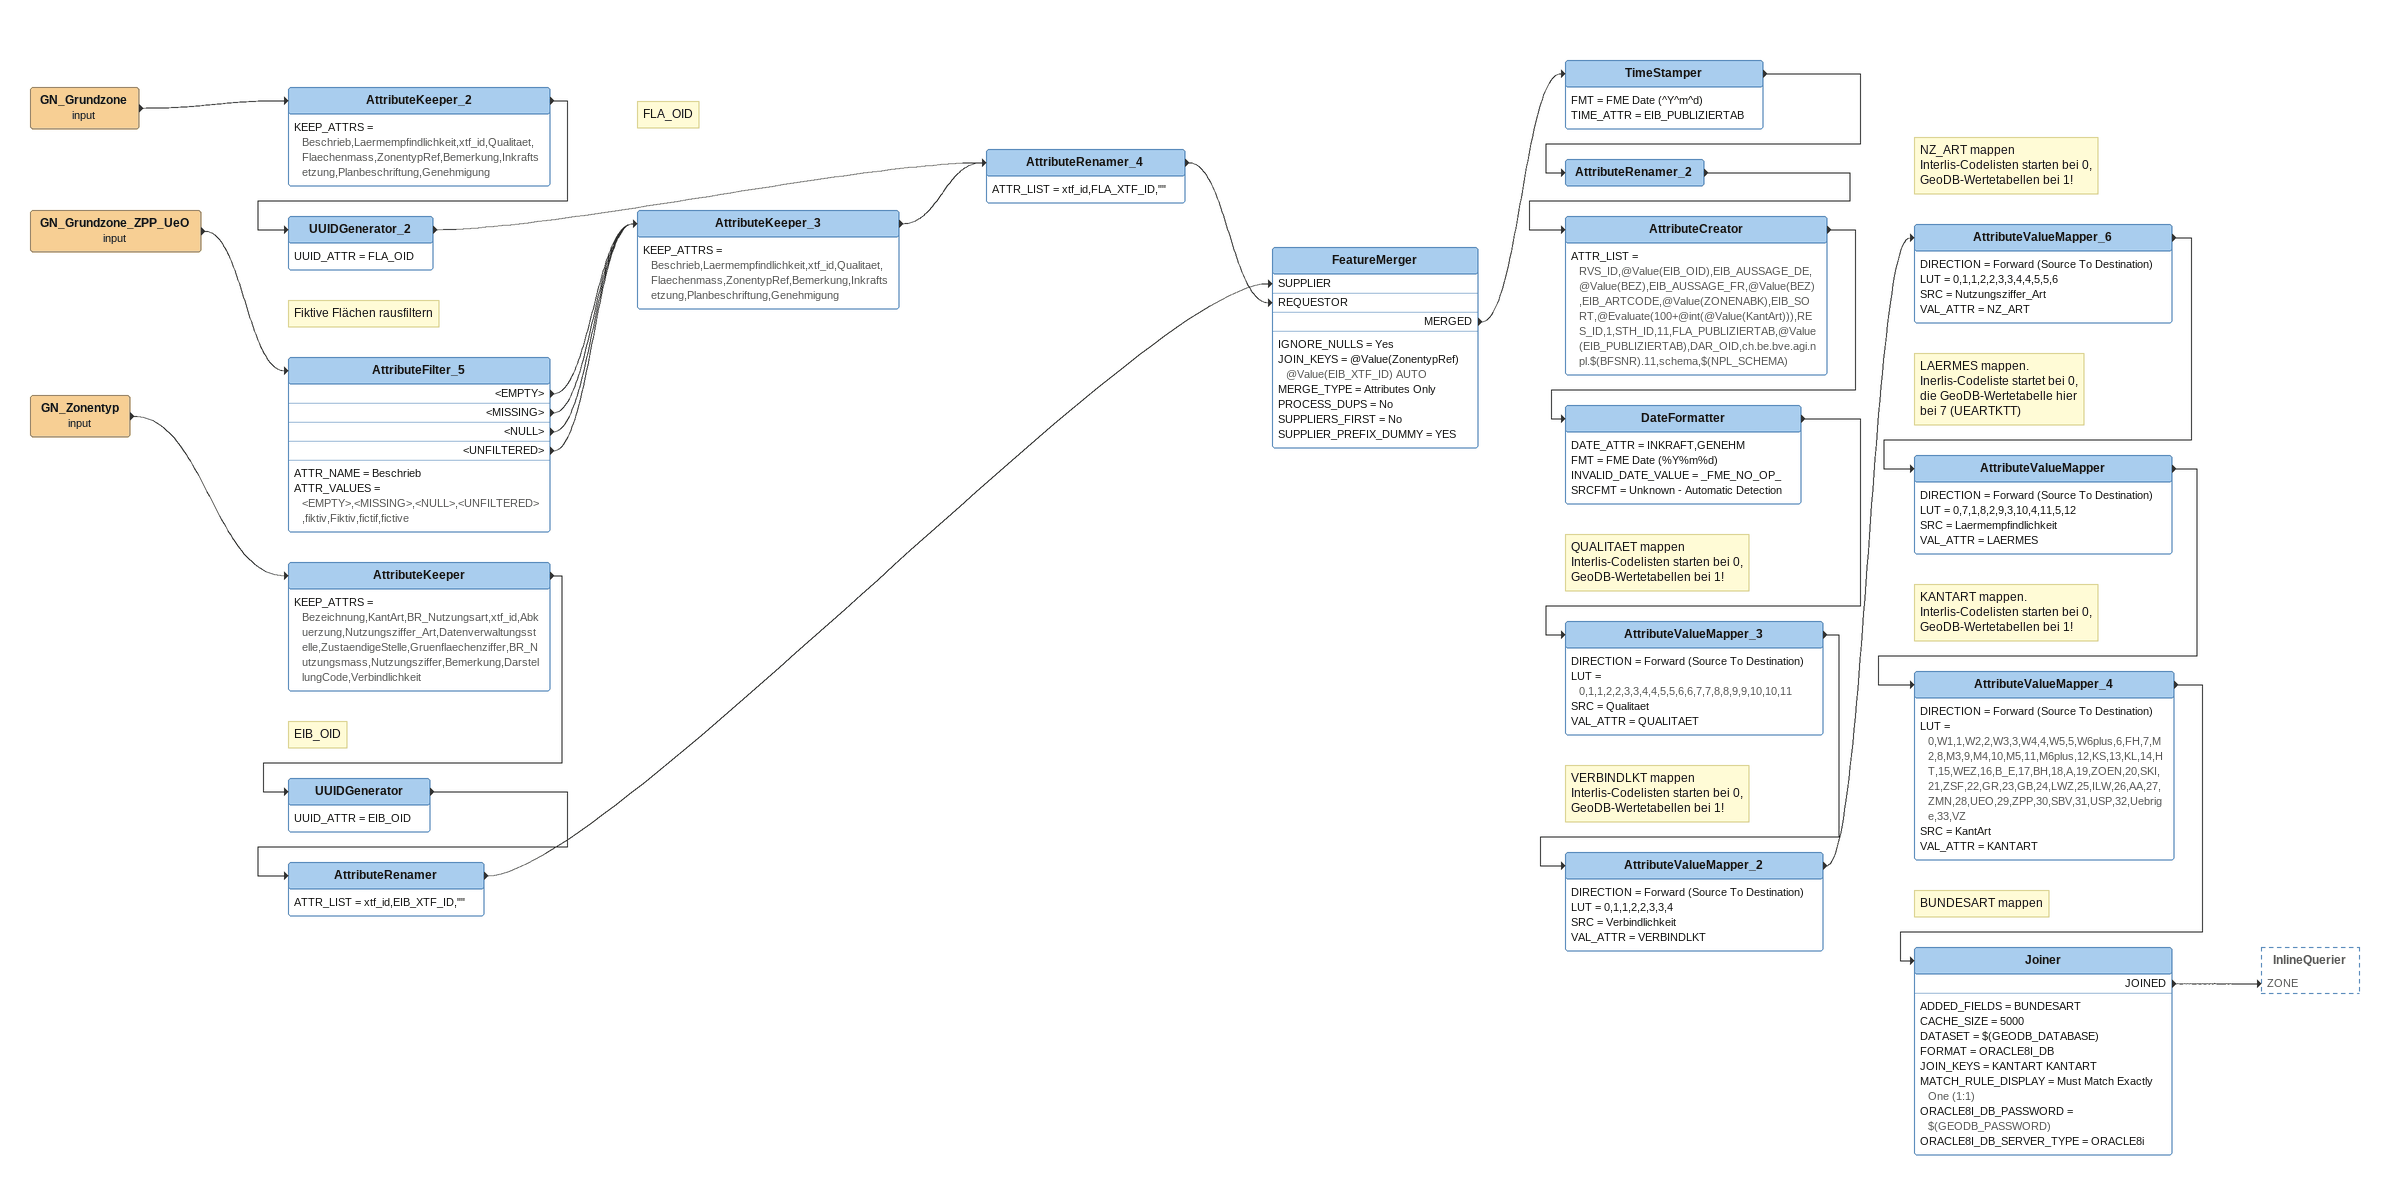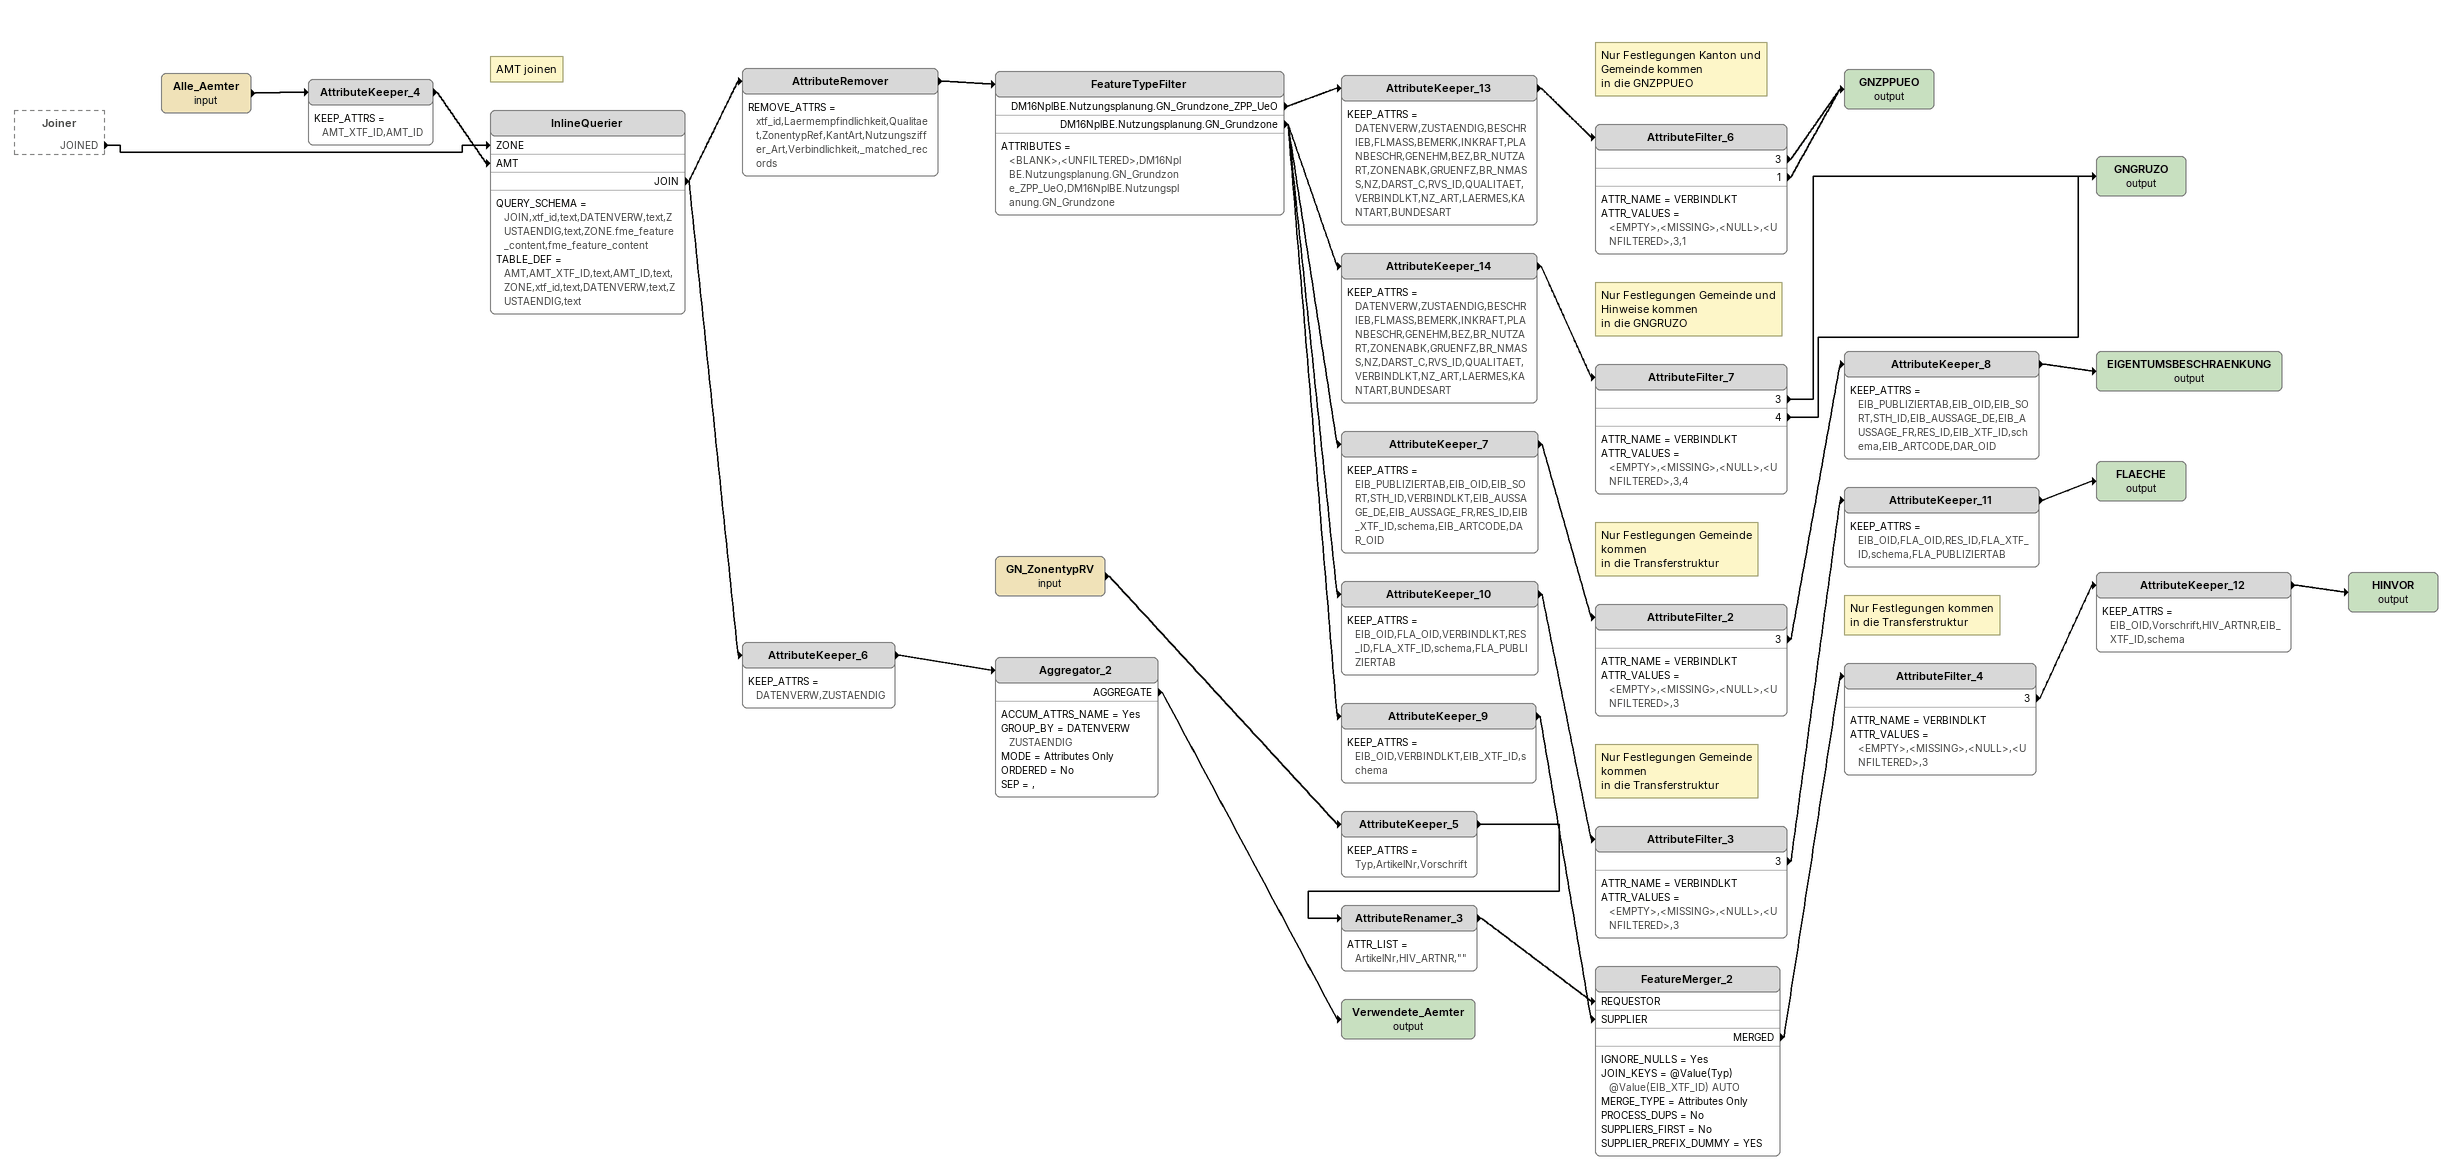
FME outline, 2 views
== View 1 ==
GN_Zonentyp (input)
    -> AttributeKeeper
AttributeKeeper
    KEEP_ATTRS = Bezeichnung,KantArt,BR_Nutzungsart,xtf_id,Abkuerzung,Nutzungsziffer_Art,Datenverwaltungsstelle,ZustaendigeStelle,Gruenflaechenziffer,BR_Nutzungsmass,Nutzungsziffer,Bemerkung,DarstellungCode,Verbindlichkeit
    -> UUIDGenerator
Note: EIB_OID
UUIDGenerator
    UUID_ATTR = EIB_OID
    -> AttributeRenamer
AttributeRenamer
    ATTR_LIST = xtf_id,EIB_XTF_ID,""
    -> FeatureMerger [SUPPLIER]
GN_Grundzone (input)
    -> AttributeKeeper_2
AttributeKeeper_2
    KEEP_ATTRS = Beschrieb,Laermempfindlichkeit,xtf_id,Qualitaet,Flaechenmass,ZonentypRef,Bemerkung,Inkraftsetzung,Planbeschriftung,Genehmigung
    -> UUIDGenerator_2
Note: FLA_OID
UUIDGenerator_2
    UUID_ATTR = FLA_OID
    -> AttributeRenamer_4
GN_Grundzone_ZPP_UeO (input)
    -> AttributeFilter_5
Note: Fiktive Flächen rausfiltern
AttributeFilter_5
    ATTR_NAME = Beschrieb
    ATTR_VALUES = <EMPTY>,<MISSING>,<NULL>,<UNFILTERED>,fiktiv,Fiktiv,fictif,fictive
    <EMPTY> -> AttributeKeeper_3
    <MISSING> -> AttributeKeeper_3
    <NULL> -> AttributeKeeper_3
    <UNFILTERED> -> AttributeKeeper_3
AttributeKeeper_3
    KEEP_ATTRS = Beschrieb,Laermempfindlichkeit,xtf_id,Qualitaet,Flaechenmass,ZonentypRef,Bemerkung,Inkraftsetzung,Planbeschriftung,Genehmigung
    -> AttributeRenamer_4
AttributeRenamer_4
    ATTR_LIST = xtf_id,FLA_XTF_ID,""
    -> FeatureMerger [REQUESTOR]
FeatureMerger
    IGNORE_NULLS = Yes
    JOIN_KEYS = @Value(ZonentypRef) @Value(EIB_XTF_ID) AUTO
    MERGE_TYPE = Attributes Only
    PROCESS_DUPS = No
    SUPPLIERS_FIRST = No
    SUPPLIER_PREFIX_DUMMY = YES
    MERGED -> TimeStamper
TimeStamper
    FMT = FME Date (^Y^m^d)
    TIME_ATTR = EIB_PUBLIZIERTAB
    -> AttributeRenamer_2
AttributeRenamer_2
    -> AttributeCreator
AttributeCreator
    ATTR_LIST = RVS_ID,@Value(EIB_OID),EIB_AUSSAGE_DE,@Value(BEZ),EIB_AUSSAGE_FR,@Value(BEZ),EIB_ARTCODE,@Value(ZONENABK),EIB_SORT,@Evaluate(100+@int(@Value(KantArt))),RES_ID,1,STH_ID,11,FLA_PUBLIZIERTAB,@Value(EIB_PUBLIZIERTAB),DAR_OID,ch.be.bve.agi.npl.$(BFSNR).11,schema,$(NPL_SCHEMA)
    -> DateFormatter
DateFormatter
    DATE_ATTR = INKRAFT,GENEHM
    FMT = FME Date (%Y%m%d)
    INVALID_DATE_VALUE = _FME_NO_OP_
    SRCFMT = Unknown - Automatic Detection
    -> AttributeValueMapper_3
Note: QUALITAET mappen / Interlis-Codelisten starten bei 0, / GeoDB-Wertetabellen bei 1!
AttributeValueMapper_3
    DIRECTION = Forward (Source To Destination)
    LUT = 0,1,1,2,2,3,3,4,4,5,5,6,6,7,7,8,8,9,9,10,10,11
    SRC = Qualitaet
    VAL_ATTR = QUALITAET
    -> AttributeValueMapper_2
Note: VERBINDLKT mappen / Interlis-Codelisten starten bei 0, / GeoDB-Wertetabellen bei 1!
AttributeValueMapper_2
    DIRECTION = Forward (Source To Destination)
    LUT = 0,1,1,2,2,3,3,4
    SRC = Verbindlichkeit
    VAL_ATTR = VERBINDLKT
    -> AttributeValueMapper_6
Note: NZ_ART mappen / Interlis-Codelisten starten bei 0, / GeoDB-Wertetabellen bei 1!
AttributeValueMapper_6
    DIRECTION = Forward (Source To Destination)
    LUT = 0,1,1,2,2,3,3,4,4,5,5,6
    SRC = Nutzungsziffer_Art
    VAL_ATTR = NZ_ART
    -> AttributeValueMapper
Note: LAERMES mappen. / Inerlis-Codeliste startet bei 0, / die GeoDB-Wertetabelle hier / bei 7 (UEARTKTT)
AttributeValueMapper
    DIRECTION = Forward (Source To Destination)
    LUT = 0,7,1,8,2,9,3,10,4,11,5,12
    SRC = Laermempfindlichkeit
    VAL_ATTR = LAERMES
    -> AttributeValueMapper_4
Note: KANTART mappen. / Interlis-Codelisten starten bei 0, / GeoDB-Wertetabellen bei 1!
AttributeValueMapper_4
    DIRECTION = Forward (Source To Destination)
    LUT = 0,W1,1,W2,2,W3,3,W4,4,W5,5,W6plus,6,FH,7,M2,8,M3,9,M4,10,M5,11,M6plus,12,KS,13,KL,14,HT,15,WEZ,16,B_E,17,BH,18,A,19,ZOEN,20,SKI,21,ZSF,22,GR,23,GB,24,LWZ,25,ILW,26,AA,27,ZMN,28,UEO,29,ZPP,30,SBV,31,USP,32,Uebrige,33,VZ
    SRC = KantArt
    VAL_ATTR = KANTART
    -> Joiner
Note: BUNDESART mappen
Joiner
    ADDED_FIELDS = BUNDESART
    CACHE_SIZE = 5000
    DATASET = $(GEODB_DATABASE)
    FORMAT = ORACLE8I_DB
    JOIN_KEYS = KANTART KANTART
    MATCH_RULE_DISPLAY = Must Match Exactly One (1:1)
    ORACLE8I_DB_PASSWORD = $(GEODB_PASSWORD)
    ORACLE8I_DB_SERVER_TYPE = ORACLE8i
    JOINED -> InlineQuerier [ZONE]

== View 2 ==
Joiner [outside]
    JOINED -> InlineQuerier [ZONE]
Alle_Aemter (input)
    -> AttributeKeeper_4
AttributeKeeper_4
    KEEP_ATTRS = AMT_XTF_ID,AMT_ID
    -> InlineQuerier [AMT]
Note: AMT joinen
InlineQuerier
    QUERY_SCHEMA = JOIN,xtf_id,text,DATENVERW,text,ZUSTAENDIG,text,ZONE.fme_feature_content,fme_feature_content
    TABLE_DEF = AMT,AMT_XTF_ID,text,AMT_ID,text,ZONE,xtf_id,text,DATENVERW,text,ZUSTAENDIG,text
    JOIN -> AttributeRemover
    JOIN -> AttributeKeeper_6
AttributeRemover
    REMOVE_ATTRS = xtf_id,Laermempfindlichkeit,Qualitaet,ZonentypRef,KantArt,Nutzungsziffer_Art,Verbindlichkeit,_matched_records
    -> FeatureTypeFilter
FeatureTypeFilter
    ATTRIBUTES = <BLANK>,<UNFILTERED>,DM16NplBE.Nutzungsplanung.GN_Grundzone_ZPP_UeO,DM16NplBE.Nutzungsplanung.GN_Grundzone
    DM16NplBE.Nutzungsplanung.GN_Grundzone_ZPP_UeO -> AttributeKeeper_13
    DM16NplBE.Nutzungsplanung.GN_Grundzone -> AttributeKeeper_7
    DM16NplBE.Nutzungsplanung.GN_Grundzone -> AttributeKeeper_9
    DM16NplBE.Nutzungsplanung.GN_Grundzone -> AttributeKeeper_10
    DM16NplBE.Nutzungsplanung.GN_Grundzone -> AttributeKeeper_14
AttributeKeeper_13
    KEEP_ATTRS = DATENVERW,ZUSTAENDIG,BESCHRIEB,FLMASS,BEMERK,INKRAFT,PLANBESCHR,GENEHM,BEZ,BR_NUTZART,ZONENABK,GRUENFZ,BR_NMASS,NZ,DARST_C,RVS_ID,QUALITAET,VERBINDLKT,NZ_ART,LAERMES,KANTART,BUNDESART
    -> AttributeFilter_6
Note: Nur Festlegungen Kanton und Gemeinde kommen / in die GNZPPUEO
AttributeFilter_6
    ATTR_NAME = VERBINDLKT
    ATTR_VALUES = <EMPTY>,<MISSING>,<NULL>,<UNFILTERED>,3,1
    3 -> GNZPPUEO (output)
    1 -> GNZPPUEO (output)
GNZPPUEO (output)
AttributeKeeper_14
    KEEP_ATTRS = DATENVERW,ZUSTAENDIG,BESCHRIEB,FLMASS,BEMERK,INKRAFT,PLANBESCHR,GENEHM,BEZ,BR_NUTZART,ZONENABK,GRUENFZ,BR_NMASS,NZ,DARST_C,RVS_ID,QUALITAET,VERBINDLKT,NZ_ART,LAERMES,KANTART,BUNDESART
    -> AttributeFilter_7
Note: Nur Festlegungen Gemeinde und Hinweise kommen / in die GNGRUZO
AttributeFilter_7
    ATTR_NAME = VERBINDLKT
    ATTR_VALUES = <EMPTY>,<MISSING>,<NULL>,<UNFILTERED>,3,4
    3 -> GNGRUZO (output)
    4 -> GNGRUZO (output)
GNGRUZO (output)
AttributeKeeper_7
    KEEP_ATTRS = EIB_PUBLIZIERTAB,EIB_OID,EIB_SORT,STH_ID,VERBINDLKT,EIB_AUSSAGE_DE,EIB_AUSSAGE_FR,RES_ID,EIB_XTF_ID,schema,EIB_ARTCODE,DAR_OID
    -> AttributeFilter_2
Note: Nur Festlegungen Gemeinde kommen / in die Transferstruktur
AttributeFilter_2
    ATTR_NAME = VERBINDLKT
    ATTR_VALUES = <EMPTY>,<MISSING>,<NULL>,<UNFILTERED>,3
    3 -> AttributeKeeper_8
AttributeKeeper_8
    KEEP_ATTRS = EIB_PUBLIZIERTAB,EIB_OID,EIB_SORT,STH_ID,EIB_AUSSAGE_DE,EIB_AUSSAGE_FR,RES_ID,EIB_XTF_ID,schema,EIB_ARTCODE,DAR_OID
    -> EIGENTUMSBESCHRAENKUNG (output)
EIGENTUMSBESCHRAENKUNG (output)
AttributeKeeper_10
    KEEP_ATTRS = EIB_OID,FLA_OID,VERBINDLKT,RES_ID,FLA_XTF_ID,schema,FLA_PUBLIZIERTAB
    -> AttributeFilter_3
Note: Nur Festlegungen Gemeinde kommen / in die Transferstruktur
AttributeFilter_3
    ATTR_NAME = VERBINDLKT
    ATTR_VALUES = <EMPTY>,<MISSING>,<NULL>,<UNFILTERED>,3
    3 -> AttributeKeeper_11
AttributeKeeper_11
    KEEP_ATTRS = EIB_OID,FLA_OID,RES_ID,FLA_XTF_ID,schema,FLA_PUBLIZIERTAB
    -> FLAECHE (output)
FLAECHE (output)
AttributeKeeper_9
    KEEP_ATTRS = EIB_OID,VERBINDLKT,EIB_XTF_ID,schema
    -> FeatureMerger_2 [SUPPLIER]
AttributeKeeper_6
    KEEP_ATTRS = DATENVERW,ZUSTAENDIG
    -> Aggregator_2
Aggregator_2
    ACCUM_ATTRS_NAME = Yes
    GROUP_BY = DATENVERW ZUSTAENDIG
    MODE = Attributes Only
    ORDERED = No
    SEP = ,
    AGGREGATE -> Verwendete_Aemter (output)
Verwendete_Aemter (output)
GN_ZonentypRV (input)
    -> AttributeKeeper_5
AttributeKeeper_5
    KEEP_ATTRS = Typ,ArtikelNr,Vorschrift
    -> AttributeRenamer_3
AttributeRenamer_3
    ATTR_LIST = ArtikelNr,HIV_ARTNR,""
    -> FeatureMerger_2 [REQUESTOR]
FeatureMerger_2
    IGNORE_NULLS = Yes
    JOIN_KEYS = @Value(Typ) @Value(EIB_XTF_ID) AUTO
    MERGE_TYPE = Attributes Only
    PROCESS_DUPS = No
    SUPPLIERS_FIRST = No
    SUPPLIER_PREFIX_DUMMY = YES
    MERGED -> AttributeFilter_4
Note: Nur Festlegungen kommen / in die Transferstruktur
AttributeFilter_4
    ATTR_NAME = VERBINDLKT
    ATTR_VALUES = <EMPTY>,<MISSING>,<NULL>,<UNFILTERED>,3
    3 -> AttributeKeeper_12
AttributeKeeper_12
    KEEP_ATTRS = EIB_OID,Vorschrift,HIV_ARTNR,EIB_XTF_ID,schema
    -> HINVOR (output)
HINVOR (output)
